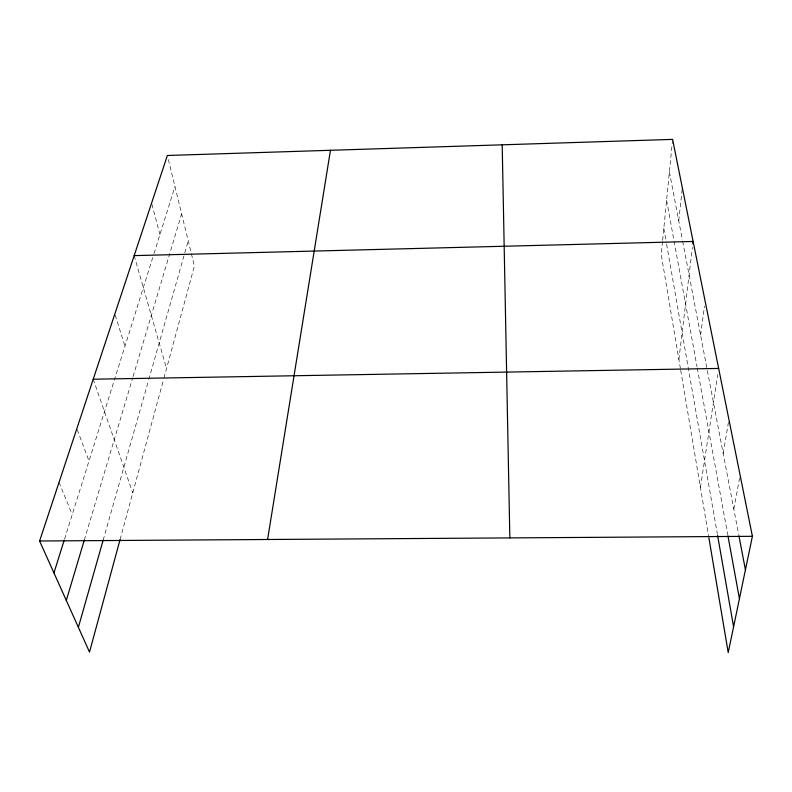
<?xml version="1.0" encoding="UTF-8"?>
<svg xmlns="http://www.w3.org/2000/svg" width="792" height="792" viewBox="0 0 792 792"><rect width="100%" height="100%" fill="white"/><g stroke="black" fill="none" stroke-linecap="round" stroke-linejoin="round"><path stroke-width="0.59" stroke-dasharray="3.96 2.97" d="M662.528 241.491L661.241 254.608L680.506 369.131M662.647 240.293L672.487 140.59M678.744 220.79L682.199 189.011M678.883 359.429L692.396 247.431M700.583 335.085L704.494 306.128M700.415 487.407L717.72 374.497M723.195 453.479L728.709 420.71M733.818 509.088L739.896 476.447M120.067 539.609L163.647 379.2M163.964 378.022L194.386 266.072L167.666 156.687M103.158 540.134L148.47 380.695M148.807 379.517L188.219 240.837M84.299 540.094L132.719 377.794M133.066 376.626L181.625 213.83M64.548 539.085L153.658 254.638M154.024 253.46L174.973 186.595M59.034 482.348L72.221 514.582M77.279 429.779L89.011 460.993M93.218 379.219L132.759 492.911M115.196 315.157L124.958 346.243M134.185 255.628L166.538 368.577M151.915 204.237L159.925 234.63M669.398 171.864L682.417 240.025M682.654 241.233L738.688 534.61M666.597 200.247L697.049 366.835M697.267 368.042L727.729 534.64M663.825 228.363L666.369 242.897M666.587 244.114L717.413 534.372M680.714 370.349L708.949 538.134"/><path stroke-width="1.19" d="M692.832 243.847L693.119 241.461L134.185 255.628M267.597 539.5L330.462 150.292M120.067 539.609L89.506 652.093L39.6 540.995L167.369 155.489L672.606 139.392L752.4 536.313L728.214 652.608L708.949 538.134M78.378 627.323L103.158 540.134M66.3 600.445L84.299 540.094M53.945 572.923L64.182 540.253M93.218 379.219L718.651 368.438M39.6 540.995L752.4 536.313M738.926 535.828L745.43 569.854M727.947 535.847L739.431 598.683M717.621 535.57L733.59 626.779M502.197 144.817L509.84 537.907"/></g></svg>
